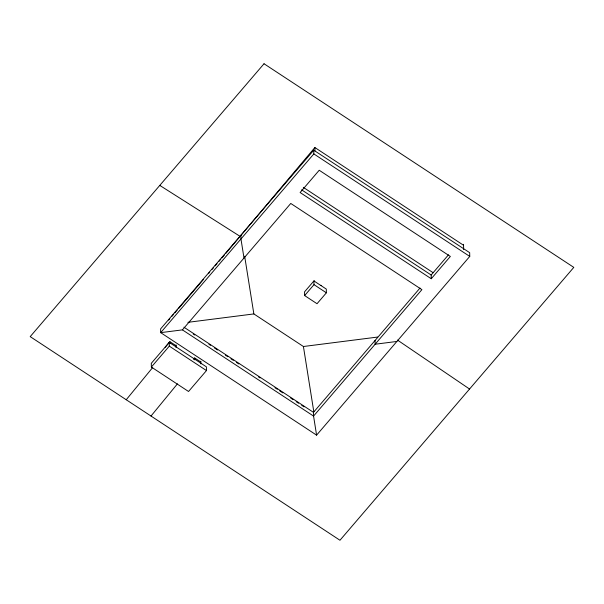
<?xml version="1.0" encoding="UTF-8"?>
<svg xmlns="http://www.w3.org/2000/svg" width="604" height="604" viewBox="0 0 604 604"><rect width="100%" height="100%" fill="white"/><g stroke="black" fill="none" stroke-linecap="round" stroke-linejoin="round"><path stroke-width="0.91" d="M152.646 367.572L126.228 399.742M177.425 383.857L151.008 416.035M165.194 347.285L169.867 341.645L176.058 345.714M193.476 359.342L194.647 357.938L200.845 362.007M225.586 253.627L314.873 147.527L463.562 245.269M313.763 150.192L160.604 328.923L160.679 332.645L316.594 435.144L469.753 256.413L469.678 252.683L313.763 150.192L313.838 153.914L160.679 332.645L182.423 329.875L313.559 416.081L316.594 435.144M168.659 320.067L169.883 318.64M171.717 316.496L173.552 314.352M174.775 312.925L177.229 310.071M178.452 308.636L203.548 279.35M208.448 273.635L209.671 272.208M212.125 269.346L213.348 267.919M215.183 265.775L217.017 263.631M218.859 261.487L220.694 259.343M221.917 257.916L224.363 255.062M169.226 342.408L151.294 363.329L151.37 367.058L188.546 391.49L206.47 370.569L206.394 366.847L169.226 342.408L169.301 346.137L151.37 367.058M182.423 329.875L290.766 203.45L421.902 289.648L313.559 416.081L313.484 412.351L419.999 288.048M313.914 280.928L304.559 291.845L304.635 295.575L317.032 303.721L326.379 292.804L326.303 289.074L313.914 280.928L313.989 284.658L304.635 295.575M431.256 278.738L450.35 256.451L319.214 170.252L300.12 192.533L431.256 278.738L431.173 275.009L448.485 254.812M320.777 285.42L321.23 285.36M187.919 322.325L253.854 313.929L303.419 346.507L377.711 337.047M396.881 341.456L375.137 344.227L375.054 340.497M240.279 236.489L159.781 185.405M313.838 153.914L469.753 256.413M303.299 187.353L433.106 272.683M301.607 189.837L431.173 275.009M313.989 284.658L326.379 292.804M469.55 389.036L397.492 340.082M183.918 327.187L313.484 412.351M193.212 333.982L194.782 335.016M208.931 344.318L210.502 345.352M214.435 347.934L217.576 350.003M225.443 355.167L227.799 356.715M230.947 358.784L233.303 360.339M236.443 362.4L238.806 363.955M258.459 376.873L260.03 377.908M274.971 387.723L277.327 389.278M279.682 390.826L282.831 392.894M290.69 398.059L293.053 399.614M296.194 401.675L298.557 403.23M301.698 405.299L304.054 406.847M169.301 346.137L206.47 370.569M314.518 280.951L314.578 281.351M303.419 346.507L313.793 411.634M244.665 256.247L253.854 313.929M244.001 258.021L240.958 238.965L240.883 235.235M463.547 244.341L463.653 249.558M314.873 147.467L314.948 150.947M200.822 361.215L200.883 363.925M194.647 358.044L194.684 359.848M176.043 344.922L176.104 347.632M169.867 341.751L169.905 343.555M264.031 63.752L30.2 336.624L339.969 540.248L573.8 267.376L264.031 63.752"/></g></svg>
